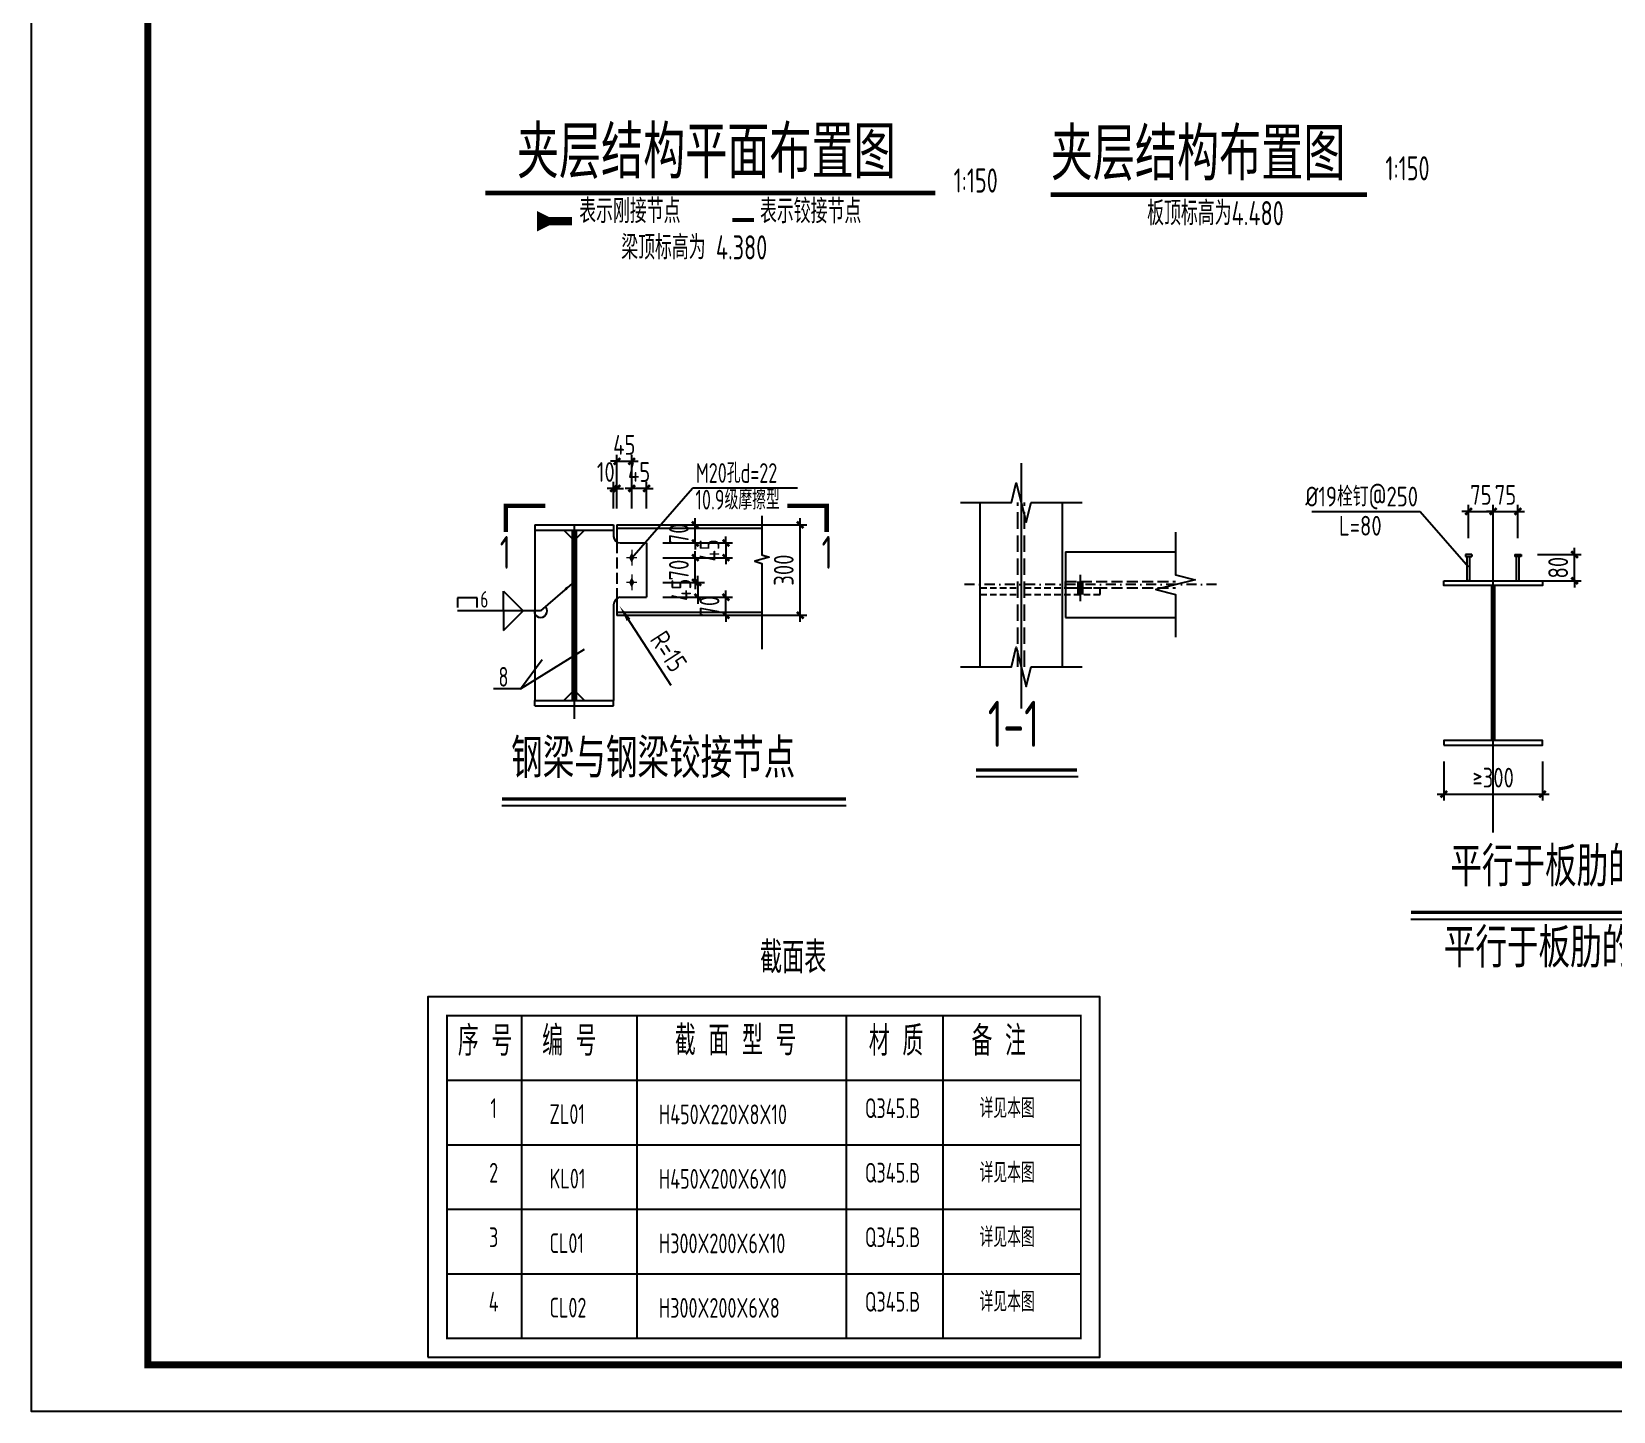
# Model space of a CAD drawing. Extents: x 177291 to 1288761, y 177638 to 322898.
# Drawn here: x 595032 to 631103, y 177960 to 209427 of the extents above; entities that cross this region are included whole.
import ezdxf
from ezdxf.enums import TextEntityAlignment as Align

# ---------------------------------------------------------------- set-up
doc = ezdxf.new("R2010")
doc.units = 0
doc.header["$LTSCALE"] = 1000
for name, pattern in [('04-7#8#_t3 - 副本$0$04-7#8#_t3$0$3#_t3$0$PROJ-SPC-SV-EP-002-PL-FP1-R02_1$0$DGN Style 4', [0.015335, 0.007667, -0.003834, 0, -0.003834]), ('DASH', [0.35, 0.25, -0.1]), ('DASHED', [0.75, 0.5, -0.25])]:
    doc.linetypes.add(name, pattern=pattern)
for name, color, linetype in [('AXIS', 3, 'Continuous'), ('BOLT', 251, 'Continuous'), ('DIM_SYMB', 3, 'Continuous'), ('Gjlx', 3, 'Continuous'), ('GL', 150, 'Continuous'), ('GZ', 50, 'Continuous'), ('Jjlx', 2, 'Continuous'), ('LK 轮廓', 3, 'Continuous'), ('NUM', 7, 'Continuous'), ('PUB_DIM', 3, 'Continuous'), ('PUB_TEXT', 7, 'Continuous'), ('PUB_TITLE', 4, 'Continuous'), ('PZ', 202, 'Continuous'), ('Steelx', 6, 'DASHED'), ('STPM_RBEAM_SIG', 2, 'Continuous'), ('STPM_SBEAM_THICK', 2, 'Continuous'), ('STXT_HF', 7, 'Continuous'), ('STXT_HF_TEXT', 7, 'Continuous'), ('TEXT', 7, 'Continuous'), ('THIN', 7, 'Continuous'), ('YCX', 90, 'Continuous'), ('梁构件', 4, 'Continuous')]:
    doc.layers.add(name, color=color, linetype=linetype)
doc.layers.add('螺栓', color=15, linetype='Continuous', lineweight=18)
doc.styles.get("Standard").update_dxf_attribs({"font": 'gbenor.shx', "bigfont": 'gbcbig.shx'})
doc.styles.add('TSSD_Dimension', font='Tssdeng.shx', dxfattribs={"width": 0.8, "bigfont": 'hztxt.shx'})
doc.styles.add('TSSD_Label', font='tssdeng.shx', dxfattribs={"width": 0.7, "bigfont": 'hztxt.shx'})
doc.styles.add('TSSD_Norm', font='tssdeng.shx', dxfattribs={"bigfont": 'hztxt.shx'})
doc.styles.add('XD2008', font='tssdeng.shx', dxfattribs={"width": 0.7, "bigfont": 'hztxt.shx'})
doc.styles.add('标准字体', font='tssdeng.shx', dxfattribs={"width": 0.7, "bigfont": 'tssdchn.shx'})
doc.dimstyles.new('TSAN_20_150', dxfattribs={"dimtxt": 450, "dimasz": 150, "dimexe": 150, "dimexo": 375, "dimgap": 150, "dimtad": 2, "dimlfac": 0.133333, "dimzin": 0, "dimdsep": 46, "dimtxsty": 'TSSD_Dimension', "dimblk": 'CLOSEDBLANK', "dimblk1": 'CLOSEDBLANK', "dimblk2": 'CLOSEDBLANK', "dimcen": 0, "dimdle": 150, "dimclrt": 7, "dimadec": 0, "dimazin": 0, "dimtfac": 1, "dimtdec": 0, "dimtix": 1, "dimtmove": 2, "dimatfit": 3, "dimldrblk": 'CLOSEDBLANK', "dimfxl": 1, "dimtolj": 1, "dimtzin": 0, "dimarcsym": 0})
doc.dimstyles.new('TSSD_20_150', dxfattribs={"dimtxt": 450, "dimasz": 150, "dimexe": 150, "dimexo": 375, "dimgap": 150, "dimtad": 1, "dimdec": 0, "dimlfac": 0.133333, "dimzin": 0, "dimdsep": 46, "dimtxsty": 'TSSD_Dimension', "dimblk": 'ARCHTICK', "dimcen": 0, "dimdle": 150, "dimclrt": 7, "dimadec": 0, "dimazin": 0, "dimtfac": 1, "dimtdec": 0, "dimtix": 1, "dimtmove": 2, "dimatfit": 3, "dimfxl": 1, "dimtolj": 1, "dimtzin": 0, "dimarcsym": 0})
doc.dimstyles.new('TSSD_LEADER_STYLE_200.0', dxfattribs={"dimtxt": 0.18, "dimasz": 200, "dimexe": 0.18, "dimexo": 0.0625, "dimgap": 0.09, "dimtad": 0, "dimtih": 1, "dimtoh": 1, "dimdec": 4, "dimzin": 0, "dimdsep": 46, "dimtxsty": 'Standard', "dimcen": 0.09, "dimadec": 0, "dimazin": 0, "dimtfac": 1, "dimtdec": 4, "dimtofl": 0, "dimtmove": 0, "dimatfit": 3, "dimfxl": 1, "dimtolj": 1, "dimtzin": 0, "dimarcsym": 0})

# ---------------------------------------------------------------- blocks, each defined once
blk = doc.blocks.new('_ArchTick')
at = {"color": 0, "linetype": 'ByBlock', "const_width": 0.4}
blk.add_lwpolyline([(-0.5, -0.5), (0.5, 0.5)], dxfattribs=at)
blk = doc.blocks.new('*D157')
at = {"layer": 'AXIS', "color": 0, "lineweight": -2, "transparency": 16777216}
for p, q in [((627237, 192778), (627237, 191888)), ((629487, 192778), (629487, 191888)), ((627087, 192038), (629637, 192038))]:
    blk.add_line(p, q, dxfattribs=at)
at = {"layer": 'Defpoints', "color": 0, "transparency": 16777216}
for p in [(627237, 193153), (629487, 193153), (629487, 192038)]:
    blk.add_point(p, dxfattribs=at)
at = {"layer": 'AXIS', "color": 0, "lineweight": -2, "transparency": 16777216, "xscale": 150, "yscale": 150, "zscale": 150, "rotation": 180}
blk.add_blockref('_ArchTick', (627237, 192038), dxfattribs=at)
at = {"layer": 'AXIS', "color": 0, "lineweight": -2, "transparency": 16777216, "xscale": 150, "yscale": 150, "zscale": 150}
blk.add_blockref('_ArchTick', (629487, 192038), dxfattribs=at)
at = {"layer": 'AXIS', "color": 7, "transparency": 16777216, "insert": (628362, 192413), "char_height": 450, "attachment_point": 5, "style": 'TSSD_Dimension'}
blk.add_mtext('\\A1;≥300', dxfattribs=at)
blk = doc.blocks.new('*D158')
at = {"layer": 'AXIS', "color": 0, "lineweight": -2, "transparency": 16777216}
for p, q in [((627800, 198486), (627650, 198486)), ((627800, 197876), (627800, 198636)), ((627800, 198486), (628362, 198486)), ((628362, 197876), (628362, 198636)), ((628362, 198486), (628512, 198486))]:
    blk.add_line(p, q, dxfattribs=at)
at = {"layer": 'Defpoints', "color": 0, "transparency": 16777216}
for p in [(628362, 198486), (627800, 197501), (628362, 197501)]:
    blk.add_point(p, dxfattribs=at)
at = {"layer": 'AXIS', "color": 0, "lineweight": -2, "transparency": 16777216, "xscale": 150, "yscale": 150, "zscale": 150}
blk.add_blockref('_ArchTick', (627800, 198486), dxfattribs=at)
at = {"layer": 'AXIS', "color": 0, "lineweight": -2, "transparency": 16777216, "xscale": 150, "yscale": 150, "zscale": 150, "rotation": 180}
blk.add_blockref('_ArchTick', (628362, 198486), dxfattribs=at)
at = {"layer": 'AXIS', "color": 7, "transparency": 16777216, "insert": (628081, 198861), "char_height": 450, "attachment_point": 5, "style": 'TSSD_Dimension'}
blk.add_mtext('\\A1;75', dxfattribs=at)
blk = doc.blocks.new('*D159')
at = {"layer": 'AXIS', "color": 0, "lineweight": -2, "transparency": 16777216}
for p, q in [((628362, 198486), (628212, 198486)), ((628362, 197876), (628362, 198636)), ((628362, 198486), (628925, 198486)), ((628925, 197876), (628925, 198636)), ((628925, 198486), (629075, 198486))]:
    blk.add_line(p, q, dxfattribs=at)
at = {"layer": 'Defpoints', "color": 0, "transparency": 16777216}
for p in [(628925, 198486), (628362, 197501), (628925, 197501)]:
    blk.add_point(p, dxfattribs=at)
at = {"layer": 'AXIS', "color": 0, "lineweight": -2, "transparency": 16777216, "xscale": 150, "yscale": 150, "zscale": 150}
blk.add_blockref('_ArchTick', (628362, 198486), dxfattribs=at)
at = {"layer": 'AXIS', "color": 0, "lineweight": -2, "transparency": 16777216, "xscale": 150, "yscale": 150, "zscale": 150, "rotation": 180}
blk.add_blockref('_ArchTick', (628925, 198486), dxfattribs=at)
at = {"layer": 'AXIS', "color": 7, "transparency": 16777216, "insert": (628643, 198861), "char_height": 450, "attachment_point": 5, "style": 'TSSD_Dimension'}
blk.add_mtext('\\A1;75', dxfattribs=at)
blk = doc.blocks.new('*D161')
at = {"layer": 'AXIS', "color": 0, "lineweight": -2, "transparency": 16777216}
for p, q in [((629372, 197501), (630369, 197501)), ((630219, 197501), (630219, 197651)), ((630219, 196903), (630219, 197501)), ((629327, 196903), (630369, 196903)), ((630219, 196903), (630219, 196753))]:
    blk.add_line(p, q, dxfattribs=at)
at = {"layer": 'Defpoints', "color": 0, "transparency": 16777216}
for p in [(628997, 197501), (630219, 197501), (628952, 196903)]:
    blk.add_point(p, dxfattribs=at)
at = {"layer": 'AXIS', "color": 0, "lineweight": -2, "transparency": 16777216, "xscale": 150, "yscale": 150, "zscale": 150}
for p, rotation in [((630219, 197501), 270), ((630219, 196903), 90)]:
    blk.add_blockref('_ArchTick', p, dxfattribs=dict(at, rotation=rotation))
at = {"layer": 'AXIS', "color": 7, "transparency": 16777216, "insert": (629844, 197202), "char_height": 450, "attachment_point": 5, "rotation": 90, "style": 'TSSD_Dimension'}
blk.add_mtext('\\A1;80', dxfattribs=at)
blk = doc.blocks.new('_ClosedBlank')
at = {"color": 0}
blk.add_lwpolyline([(0, 0, 0, 0.658, 0), (-2.5, 0, 0.658, 0.658, 0)], format="xyseb", dxfattribs=at)
blk = doc.blocks.new('*D25')
at = {"layer": 'AXIS', "color": 0, "lineweight": -2, "transparency": 16777216}
blk.add_line((609618, 194514), (608521, 196201), dxfattribs=at)
at = {"layer": 'Defpoints', "color": 0, "transparency": 16777216}
for p in [(608347, 196470), (608440, 196327)]:
    blk.add_point(p, dxfattribs=at)
at = {"layer": 'AXIS', "color": 0, "lineweight": -2, "transparency": 16777216, "xscale": 150, "yscale": 150, "zscale": 150, "rotation": 123.0198582544621}
blk.add_blockref('_ClosedBlank', (608440, 196327), dxfattribs=at)
at = {"layer": 'AXIS', "color": 7, "transparency": 16777216, "insert": (609560, 195291), "char_height": 450, "attachment_point": 5, "rotation": 303.0199, "style": 'TSSD_Dimension'}
blk.add_mtext('\\A1;R=15', dxfattribs=at)
blk = doc.blocks.new('高强螺栓')
at = {"layer": '螺栓'}
for p, q in [((16, 0), (-16, 0)), ((0, 24), (0, -24))]:
    blk.add_line(p, q, dxfattribs=at)
blk.add_solid([(-8, 0), (0, 16), (0, -16), (8, 0)], dxfattribs=at)
blk = doc.blocks.new('*D26')
at = {"layer": 'AXIS', "color": 0, "lineweight": -2, "transparency": 16777216}
for p, q in [((610223, 196865), (610223, 197015)), ((609430, 196865), (610373, 196865)), ((610223, 196865), (610223, 196528)), ((609430, 196528), (610373, 196528)), ((610223, 196528), (610223, 196378))]:
    blk.add_line(p, q, dxfattribs=at)
at = {"layer": 'Defpoints', "color": 0, "transparency": 16777216}
for p in [(609055, 196865), (609055, 196528), (610223, 196528)]:
    blk.add_point(p, dxfattribs=at)
at = {"layer": 'AXIS', "color": 0, "lineweight": -2, "transparency": 16777216, "xscale": 150, "yscale": 150, "zscale": 150}
for p, rotation in [((610223, 196865), 270), ((610223, 196528), 90)]:
    blk.add_blockref('_ArchTick', p, dxfattribs=dict(at, rotation=rotation))
at = {"layer": 'AXIS', "color": 7, "transparency": 16777216, "insert": (609848, 196696), "char_height": 450, "attachment_point": 5, "rotation": 90, "style": 'TSSD_Dimension'}
blk.add_mtext('\\A1;45', dxfattribs=at)
blk = doc.blocks.new('*D27')
at = {"layer": 'AXIS', "color": 0, "lineweight": -2, "transparency": 16777216}
for p, q in [((608717, 198553), (608717, 199159)), ((609055, 198553), (609055, 199159)), ((608717, 199009), (608567, 199009)), ((609055, 199009), (608717, 199009)), ((609055, 199009), (609205, 199009))]:
    blk.add_line(p, q, dxfattribs=at)
at = {"layer": 'Defpoints', "color": 0, "transparency": 16777216}
for p in [(608717, 199009), (608717, 198178), (609055, 198178)]:
    blk.add_point(p, dxfattribs=at)
at = {"layer": 'AXIS', "color": 0, "lineweight": -2, "transparency": 16777216, "xscale": 150, "yscale": 150, "zscale": 150}
blk.add_blockref('_ArchTick', (608717, 199009), dxfattribs=at)
at = {"layer": 'AXIS', "color": 0, "lineweight": -2, "transparency": 16777216, "xscale": 150, "yscale": 150, "zscale": 150, "rotation": 180}
blk.add_blockref('_ArchTick', (609055, 199009), dxfattribs=at)
at = {"layer": 'AXIS', "color": 7, "transparency": 16777216, "insert": (608886, 199384), "char_height": 450, "attachment_point": 5, "style": 'TSSD_Dimension'}
blk.add_mtext('\\A1;45', dxfattribs=at)
blk = doc.blocks.new('*D28')
at = {"layer": 'AXIS', "color": 0, "lineweight": -2, "transparency": 16777216}
for p, q in [((610866, 196528), (610866, 196678)), ((609430, 196528), (611016, 196528)), ((610866, 196115), (610866, 196528)), ((610592, 196115), (611016, 196115)), ((610866, 196115), (610866, 195965))]:
    blk.add_line(p, q, dxfattribs=at)
at = {"layer": 'Defpoints', "color": 0, "transparency": 16777216}
for p in [(609055, 196528), (610866, 196528), (610217, 196115)]:
    blk.add_point(p, dxfattribs=at)
at = {"layer": 'AXIS', "color": 0, "lineweight": -2, "transparency": 16777216, "xscale": 150, "yscale": 150, "zscale": 150}
for p, rotation in [((610866, 196528), 270), ((610866, 196115), 90)]:
    blk.add_blockref('_ArchTick', p, dxfattribs=dict(at, rotation=rotation))
at = {"layer": 'AXIS', "color": 7, "transparency": 16777216, "insert": (610491, 196321), "char_height": 450, "attachment_point": 5, "rotation": 90, "style": 'TSSD_Dimension'}
blk.add_mtext('\\A1;70', dxfattribs=at)
blk = doc.blocks.new('*D29')
at = {"layer": 'AXIS', "color": 0, "lineweight": -2, "transparency": 16777216}
for p, q in [((609428, 198178), (610317, 198178)), ((610167, 198178), (610167, 198328)), ((610167, 197765), (610167, 198178)), ((609430, 197765), (610317, 197765)), ((610167, 197765), (610167, 197615))]:
    blk.add_line(p, q, dxfattribs=at)
at = {"layer": 'Defpoints', "color": 0, "transparency": 16777216}
for p in [(609053, 198178), (610167, 198178), (609055, 197765)]:
    blk.add_point(p, dxfattribs=at)
at = {"layer": 'AXIS', "color": 0, "lineweight": -2, "transparency": 16777216, "xscale": 150, "yscale": 150, "zscale": 150}
for p, rotation in [((610167, 198178), 270), ((610167, 197765), 90)]:
    blk.add_blockref('_ArchTick', p, dxfattribs=dict(at, rotation=rotation))
at = {"layer": 'AXIS', "color": 7, "transparency": 16777216, "insert": (609792, 197971), "char_height": 450, "attachment_point": 5, "rotation": 90, "style": 'TSSD_Dimension'}
blk.add_mtext('\\A1;70', dxfattribs=at)
blk = doc.blocks.new('*D30')
at = {"layer": 'AXIS', "color": 0, "lineweight": -2, "transparency": 16777216}
for p, q in [((610592, 198178), (612709, 198178)), ((612559, 195965), (612559, 198328)), ((610592, 196115), (612709, 196115))]:
    blk.add_line(p, q, dxfattribs=at)
at = {"layer": 'Defpoints', "color": 0, "transparency": 16777216}
for p in [(610217, 198178), (612559, 198178), (610217, 196115)]:
    blk.add_point(p, dxfattribs=at)
at = {"layer": 'AXIS', "color": 0, "lineweight": -2, "transparency": 16777216, "xscale": 150, "yscale": 150, "zscale": 150}
for p, rotation in [((612559, 198178), 90), ((612559, 196115), 270)]:
    blk.add_blockref('_ArchTick', p, dxfattribs=dict(at, rotation=rotation))
at = {"layer": 'AXIS', "color": 7, "transparency": 16777216, "insert": (612184, 197146), "char_height": 450, "attachment_point": 5, "rotation": 90, "style": 'TSSD_Dimension'}
blk.add_mtext('\\A1;300', dxfattribs=at)
blk = doc.blocks.new('*D31')
at = {"layer": 'AXIS', "color": 0, "lineweight": -2, "transparency": 16777216}
for p, q in [((608305, 198553), (608305, 199159)), ((608380, 198553), (608380, 199159)), ((608305, 199009), (608155, 199009)), ((608380, 199009), (608305, 199009)), ((608380, 199009), (608530, 199009))]:
    blk.add_line(p, q, dxfattribs=at)
at = {"layer": 'Defpoints', "color": 0, "transparency": 16777216}
for p in [(608305, 199009), (608305, 198178), (608380, 198178)]:
    blk.add_point(p, dxfattribs=at)
at = {"layer": 'AXIS', "color": 0, "lineweight": -2, "transparency": 16777216, "xscale": 150, "yscale": 150, "zscale": 150}
blk.add_blockref('_ArchTick', (608305, 199009), dxfattribs=at)
at = {"layer": 'AXIS', "color": 0, "lineweight": -2, "transparency": 16777216, "xscale": 150, "yscale": 150, "zscale": 150, "rotation": 180}
blk.add_blockref('_ArchTick', (608380, 199009), dxfattribs=at)
at = {"layer": 'AXIS', "color": 7, "transparency": 16777216, "insert": (608126, 199384), "char_height": 450, "attachment_point": 5, "style": 'TSSD_Dimension'}
blk.add_mtext('\\A1;10', dxfattribs=at)
blk = doc.blocks.new('*D32')
at = {"layer": 'AXIS', "color": 0, "lineweight": -2, "transparency": 16777216}
for p, q in [((608380, 199627), (608230, 199627)), ((608380, 198553), (608380, 199777)), ((608380, 199627), (608717, 199627)), ((608717, 198553), (608717, 199777)), ((608717, 199627), (608867, 199627))]:
    blk.add_line(p, q, dxfattribs=at)
at = {"layer": 'Defpoints', "color": 0, "transparency": 16777216}
for p in [(608717, 199627), (608380, 198178), (608717, 198178)]:
    blk.add_point(p, dxfattribs=at)
at = {"layer": 'AXIS', "color": 0, "lineweight": -2, "transparency": 16777216, "xscale": 150, "yscale": 150, "zscale": 150}
blk.add_blockref('_ArchTick', (608380, 199627), dxfattribs=at)
at = {"layer": 'AXIS', "color": 0, "lineweight": -2, "transparency": 16777216, "xscale": 150, "yscale": 150, "zscale": 150, "rotation": 180}
blk.add_blockref('_ArchTick', (608717, 199627), dxfattribs=at)
at = {"layer": 'AXIS', "color": 7, "transparency": 16777216, "insert": (608548, 200002), "char_height": 450, "attachment_point": 5, "style": 'TSSD_Dimension'}
blk.add_mtext('\\A1;45', dxfattribs=at)
blk = doc.blocks.new('*D33')
at = {"layer": 'AXIS', "color": 0, "lineweight": -2, "transparency": 16777216}
for p, q in [((609430, 197765), (611016, 197765)), ((610866, 197765), (610866, 197915)), ((610866, 197765), (610866, 197428)), ((609430, 197428), (611016, 197428)), ((610866, 197428), (610866, 197278))]:
    blk.add_line(p, q, dxfattribs=at)
at = {"layer": 'Defpoints', "color": 0, "transparency": 16777216}
for p in [(609055, 197765), (609055, 197428), (610866, 197428)]:
    blk.add_point(p, dxfattribs=at)
at = {"layer": 'AXIS', "color": 0, "lineweight": -2, "transparency": 16777216, "xscale": 150, "yscale": 150, "zscale": 150}
for p, rotation in [((610866, 197765), 270), ((610866, 197428), 90)]:
    blk.add_blockref('_ArchTick', p, dxfattribs=dict(at, rotation=rotation))
at = {"layer": 'AXIS', "color": 7, "transparency": 16777216, "insert": (610491, 197596), "char_height": 450, "attachment_point": 5, "rotation": 90, "style": 'TSSD_Dimension'}
blk.add_mtext('\\A1;45', dxfattribs=at)
blk = doc.blocks.new('_WELD004')
at = {"color": 0, "linetype": 'ByBlock'}
for p, q in [((0, 1), (1, 0)), ((0, 0), (0, 1))]:
    blk.add_line(p, q, dxfattribs=at)
blk = doc.blocks.new('_WELD0013')
at = {"color": 0, "linetype": 'ByBlock'}
for p, q in [((0.5, 1), (0, 1)), ((0.5, 0), (0.5, 1)), ((0, 0), (0.5, 0))]:
    blk.add_line(p, q, dxfattribs=at)
blk = doc.blocks.new('*D34')
at = {"layer": 'AXIS', "color": 0, "lineweight": -2, "transparency": 16777216}
for p, q in [((609430, 197428), (610317, 197428)), ((610167, 197428), (610167, 197578)), ((610167, 196865), (610167, 197428)), ((609430, 196865), (610317, 196865)), ((610167, 196865), (610167, 196715))]:
    blk.add_line(p, q, dxfattribs=at)
at = {"layer": 'Defpoints', "color": 0, "transparency": 16777216}
for p in [(609055, 197428), (610167, 197428), (609055, 196865)]:
    blk.add_point(p, dxfattribs=at)
at = {"layer": 'AXIS', "color": 0, "lineweight": -2, "transparency": 16777216, "xscale": 150, "yscale": 150, "zscale": 150}
for p, rotation in [((610167, 197428), 270), ((610167, 196865), 90)]:
    blk.add_blockref('_ArchTick', p, dxfattribs=dict(at, rotation=rotation))
at = {"layer": 'AXIS', "color": 7, "transparency": 16777216, "insert": (609792, 197146), "char_height": 450, "attachment_point": 5, "rotation": 90, "style": 'TSSD_Dimension'}
blk.add_mtext('\\A1;70', dxfattribs=at)

msp = doc.modelspace()

# ---------------------------------------------------------------- linework, layer by layer
at = {"layer": 'AXIS'}
for p, q in [((617600.38, 199583.57), (617600.38, 193992.07)), ((607404.75, 198177.63), (607404.75, 193752.63)), ((628362.19, 191161.6), (628362.19, 197882.34)), ((618949.55, 196439.13), (618949.55, 197039.13))]:
    msp.add_line(p, q, dxfattribs=at)
at = {"layer": 'BOLT', "const_width": 150}
msp.add_lwpolyline([(618949.55, 196889.13), (618949.55, 196589.13)], dxfattribs=at)
at = {"layer": 'DIM_SYMB', "const_width": 105}
for points in [[(605378.75, 205747.86), (615637.74, 205747.86)], [(618272.61, 205705.56), (625484.76, 205705.56)]]:
    msp.add_lwpolyline(points, dxfattribs=at)
at = {"layer": 'Gjlx', "const_width": 187.5}
msp.add_lwpolyline([(606557.63, 205102.67), (607354.34, 205102.67)], dxfattribs=at)
at = {"layer": 'GL'}
for p, q in [((606504.75, 198177.63), (606504.75, 198057.63)), ((606504.75, 198177.63), (608304.75, 198177.63)), ((606504.75, 198057.63), (608304.75, 198057.63)), ((607359.75, 198057.63), (607359.75, 194172.63)), ((607449.75, 198057.63), (607449.75, 194172.63)), ((608304.75, 198177.63), (608304.75, 198057.63)), ((608379.75, 198177.63), (611686.67, 198177.63)), ((608379.75, 198177.63), (608379.75, 197785.23)), ((608379.75, 198102.63), (611686.67, 198102.63)), ((618608.11, 197564.13), (618608.11, 196064.13)), ((618608.11, 197564.13), (621118.35, 197564.13)), ((608379.75, 196499.58), (608379.75, 196111.38)), ((608379.75, 196190.13), (611686.67, 196190.13)), ((608379.75, 196115.13), (611686.67, 196115.13)), ((618608.11, 196064.13), (621118.35, 196064.13)), ((606504.75, 194052.63), (606504.75, 194172.63)), ((606504.75, 194172.63), (608304.75, 194172.63)), ((608304.75, 194052.63), (608304.75, 194172.63)), ((606504.75, 194052.63), (608304.75, 194052.63))]:
    msp.add_line(p, q, dxfattribs=at)
at = {"layer": 'GL', "linetype": 'DASH'}
for p, q in [((608379.75, 197785.23), (608379.75, 196499.58)), ((618608.11, 196739.13), (618608.11, 196889.13)), ((618608.11, 196889.13), (621118.35, 196889.13)), ((618608.11, 196739.13), (621118.35, 196739.13))]:
    msp.add_line(p, q, dxfattribs=at)
at = {"layer": 'GL'}
for points in [[(611686.67, 198387.63), (611686.67, 197494.08), (611851.67, 197441.58), (611521.67, 197351.58), (611686.67, 197299.08), (611686.67, 195342.63)], [(621118.35, 198014.13), (621118.35, 197039.13), (621568.35, 196926.63), (620668.35, 196701.63), (621118.35, 196589.13), (621118.35, 195614.13)]]:
    msp.add_lwpolyline(points, dxfattribs=at)
at = {"layer": 'GZ'}
for p, q in [((616662.88, 194939.13), (616662.88, 198689.13)), ((618537.88, 194939.13), (618537.88, 198689.13))]:
    msp.add_line(p, q, dxfattribs=at)
at = {"layer": 'GZ', "linetype": 'DASH', "ltscale": 1.5}
for p, q in [((617525.38, 194939.13), (617525.38, 198689.13)), ((617675.38, 194939.13), (617675.38, 198689.13))]:
    msp.add_line(p, q, dxfattribs=at)
at = {"layer": 'GZ'}
for points in [[(616212.88, 198689.13), (617375.38, 198689.13), (617487.88, 199139.13), (617712.88, 198239.13), (617825.38, 198689.13), (618987.88, 198689.13)], [(616212.88, 194939.13), (617375.38, 194939.13), (617487.88, 195389.13), (617712.88, 194489.13), (617825.38, 194939.13), (618987.88, 194939.13)]]:
    msp.add_lwpolyline(points, dxfattribs=at)
at = {"layer": 'Jjlx', "const_width": 93.75}
msp.add_lwpolyline([(611013.49, 205128.42), (611506.86, 205128.42)], dxfattribs=at)
at = {"layer": 'LK 轮廓'}
for p, q in [((606204.33, 186983.91), (606204.33, 179627.71)), ((608833.43, 186983.91), (608833.43, 179627.71)), ((613605.84, 186983.91), (613605.84, 179627.71)), ((615808.63, 186983.91), (615808.63, 179627.71)), ((604503.05, 185512.67), (618957.72, 185512.67)), ((604503.05, 185512.67), (618957.72, 185512.67)), ((604503.05, 184041.43), (618957.72, 184041.43)), ((604503.05, 184041.43), (618957.72, 184041.43)), ((604503.05, 182570.19), (618957.72, 182570.19)), ((604503.05, 181098.95), (618957.72, 181098.95)), ((604503.05, 181098.95), (618957.72, 181098.95)), ((604503.05, 179627.71), (618957.72, 179627.71)), ((604503.05, 179627.71), (618957.72, 179627.71)), ((604503.05, 179627.71), (618957.72, 179627.71)), ((604503.05, 179627.71), (618957.72, 179627.71)), ((604503.05, 179627.71), (618957.72, 179627.71))]:
    msp.add_line(p, q, dxfattribs=at)
msp.add_lwpolyline([(604071.05, 179195.71), (619389.72, 179195.71), (619389.72, 187415.91), (604071.05, 187415.91)], close=True, dxfattribs=at)
at = {"layer": 'LK 轮廓', "const_width": 43.2}
msp.add_lwpolyline([(604503.05, 179627.71), (618957.72, 179627.71), (618957.72, 186983.91), (604503.05, 186983.91)], close=True, dxfattribs=at)
at = {"layer": 'NUM', "const_width": 75}
for points in [[(616570.23, 192590.57), (618870.23, 192590.57)], [(605758.02, 191925.18), (613604.67, 191925.18)], [(626484.82, 189339.08), (637233.62, 189339.08)]]:
    msp.add_lwpolyline(points, dxfattribs=at)
at = {"layer": 'NUM'}
msp.add_lwpolyline([(626484.82, 189189.08), (637233.62, 189189.08)], dxfattribs=at)
at = {"layer": 'PUB_DIM', "const_width": 105}
for points in [[(606746.3, 198612.29), (605846.3, 198612.29), (605846.3, 198012.29)], [(612263.08, 198612.29), (613163.08, 198612.29), (613163.08, 198012.29)]]:
    msp.add_lwpolyline(points, dxfattribs=at)
at = {"layer": 'PUB_TITLE'}
msp.add_lwpolyline([(595032.32, 240960.27), (684229.69, 240960.27), (684229.69, 177959.98), (595032.32, 177959.98)], close=True, dxfattribs=at)
at = {"layer": 'PUB_TITLE', "const_width": 159.09}
msp.add_lwpolyline([(597683.85, 179020.59), (597683.85, 239899.66), (683169.08, 239899.66), (683169.08, 179020.59)], close=True, dxfattribs=at)
at = {"layer": 'PZ'}
for p, q in [((606504.75, 198057.63), (606504.75, 194172.63)), ((607172.25, 198057.63), (607359.75, 197870.13)), ((607637.25, 198057.63), (607449.75, 197870.13)), ((608304.75, 198057.63), (608304.75, 197915.13)), ((608454.75, 197765.13), (609054.75, 197765.13)), ((609054.75, 197765.13), (609054.75, 196527.63)), ((627871.79, 197500.51), (627727.6, 197500.51)), ((627727.6, 197500.51), (627727.6, 197460.21)), ((627727.6, 197460.21), (627871.79, 197460.21)), ((627772.37, 196902.98), (627772.37, 197460.21)), ((627827.02, 196902.98), (627827.02, 197460.21)), ((627871.79, 197500.51), (627871.79, 197460.21)), ((628852.6, 197500.51), (628852.6, 197460.21)), ((628852.6, 197500.51), (628996.79, 197500.51)), ((628996.79, 197460.21), (628852.6, 197460.21)), ((628897.37, 196902.98), (628897.37, 197460.21)), ((628952.02, 196902.98), (628952.02, 197460.21)), ((628996.79, 197500.51), (628996.79, 197460.21)), ((627827.02, 196902.98), (627772.37, 196902.98)), ((628897.37, 196902.98), (628952.02, 196902.98)), ((608304.75, 196361.34), (608304.75, 194172.63)), ((608454.75, 196527.63), (609054.75, 196527.63)), ((607172.25, 194172.63), (607359.75, 194360.13)), ((607637.25, 194172.63), (607449.75, 194360.13))]:
    msp.add_line(p, q, dxfattribs=at)
at = {"layer": 'PZ', "linetype": 'DASHED', "ltscale": 0.3}
for p, q in [((616662.88, 196739.13), (617525.38, 196739.13)), ((616662.88, 196589.13), (617525.38, 196589.13)), ((617675.38, 196739.13), (619400.38, 196739.13)), ((617675.38, 196589.13), (619400.38, 196589.13))]:
    msp.add_line(p, q, dxfattribs=at)
at = {"layer": 'PZ'}
for centre, radius, start, end in [((608454.75, 197915.13), 150, 180, 270), ((608475.36, 196358.24), 170.65, 96.939331, 181.042495)]:
    msp.add_arc(centre, radius, start, end, dxfattribs=at)
at = {"layer": 'Steelx'}
for p, q in [((616662.88, 196589.13), (616662.88, 196739.13)), ((617675.38, 196589.13), (617675.38, 196739.13))]:
    msp.add_line(p, q, dxfattribs=at)
at = {"layer": 'Steelx', "ltscale": 0.3}
msp.add_line((619400.38, 196589.13), (619400.38, 196739.13), dxfattribs=at)
at = {"layer": 'STPM_RBEAM_SIG'}
msp.add_lwpolyline([(606557.63, 205102.67, 468.75, 0, 0), (607026.38, 205102.67, 468.75, 0, 0)], format="xyseb", dxfattribs=at)
at = {"layer": 'STPM_SBEAM_THICK', "color": 8, "linetype": '04-7#8#_t3 - 副本$0$04-7#8#_t3$0$3#_t3$0$PROJ-SPC-SV-EP-002-PL-FP1-R02_1$0$DGN Style 4', "ltscale": 30}
msp.add_line((622056.39, 196814.13), (616287.88, 196814.13), dxfattribs=at)
at = {"layer": 'STXT_HF'}
msp.add_line((606639.24, 196216.16), (604740.48, 196216.16), dxfattribs=at)
msp.add_arc((606639.24, 196216.16), 150, 180, 37.565166, dxfattribs=at)
at = {"layer": 'TEXT', "color": 3}
for p, q in [((608717.25, 197427.63), (610104.58, 199017.62)), ((612497.69, 199017.62), (610104.58, 199017.62)), ((606183.66, 194440.93), (607643.08, 195341.55)), ((606183.66, 194440.93), (606673.9, 195109.24)), ((606183.66, 194440.93), (605565.55, 194440.93))]:
    msp.add_line(p, q, dxfattribs=at)
at = {"layer": 'THIN'}
for points in [[(616570.23, 192440.57), (618898.66, 192440.57)], [(605758.02, 191775.18), (613604.67, 191775.18)]]:
    msp.add_lwpolyline(points, dxfattribs=at)
at = {"layer": 'YCX'}
for p, q in [((626695.82, 198473.64), (624226.13, 198473.64)), ((627799.84, 197210.2), (626695.82, 198473.64))]:
    msp.add_line(p, q, dxfattribs=at)
at = {"layer": '梁构件'}
for points in [[(627237.19, 196902.98), (629487.19, 196902.98), (629487.19, 196797.98), (627237.19, 196797.98)], [(628332.19, 196797.98), (628392.19, 196797.98), (628392.19, 193257.98), (628332.19, 193257.98)], [(627237.19, 193152.98), (629487.19, 193152.98), (629487.19, 193257.98), (627237.19, 193257.98)]]:
    msp.add_lwpolyline(points, close=True, dxfattribs=at)

# ---------------------------------------------------------------- block references
at = {"layer": 'BOLT', "xscale": 7.500000000000003, "yscale": 7.500000000000003, "zscale": 7.500000000000003}
for p in [(608717.25, 197427.63), (608717.25, 196865.13)]:
    msp.add_blockref('高强螺栓', p, dxfattribs=at)
at = {"layer": 'STXT_HF', "xscale": 450.0000000000002, "yscale": 450.0000000000002, "zscale": 450.0000000000002}
msp.add_blockref('_WELD004', (605790.48, 196216.16), dxfattribs=at)
at = {"layer": 'STXT_HF', "yscale": 450.0000000000002}
for name, p, xscale, zscale, rotation in [('_WELD0013', (605190.48, 196291.16), 450.0000000000002, 450.0000000000002, 90), ('_WELD004', (605790.48, 196216.16), -450.0000000000002, 450.0000000000003, 180)]:
    msp.add_blockref(name, p, dxfattribs=dict(at, xscale=xscale, zscale=zscale, rotation=rotation))

# ---------------------------------------------------------------- texts
at = {"layer": 'NUM', "linetype": 'ByBlock', "style": 'TSSD_Norm', "width": 0.8}
for s, p in [('夹层结构平面布置图', (606097.53, 206077.48)), ('夹层结构布置图', (618272.61, 206035.18))]:
    msp.add_text(s, height=1200, dxfattribs=at).set_placement(p)
at = {"layer": 'NUM', "style": 'TSSD_Norm', "width": 0.7}
for s, height, p in [('1:150', 550, (625904.76, 206035.18)), ('1:150', 550, (616057.74, 205756.33)), ('ZL01', 450, (606841.4, 184514.26)), ('H450X220X8X10', 450, (609334.82, 184508.35)), ('KL01', 450, (606841.4, 183043.02)), ('H450X200X6X10', 450, (609334.82, 183037.11)), ('CL01', 450, (606841.4, 181571.78)), ('H300X200X6X10', 450, (609334.82, 181565.87)), ('CL02', 450, (606841.4, 180100.54)), ('H300X200X6X8', 450, (609334.82, 180094.63))]:
    msp.add_text(s, height=height, dxfattribs=at).set_placement(p)
at = {"layer": 'NUM', "style": 'TSSD_Norm'}
for s, height, width, p in [('表示刚接节点', 550, 0.7, (607520.31, 204894.84)), ('表示铰接节点', 550, 0.7, (611643.11, 204891.02)), ('板顶标高为4.480', 550, 0.7, (620471.57, 204846.38)), ('梁顶标高为 4.380', 550, 0.7, (608477.63, 204065.77)), ('钢梁与钢梁铰接节点', 900, 0.8, (605968.02, 192135.18)), ('平行于板肋的GL上栓钉布置', 900, 0.8, (627384.11, 189664.44)), ('平行于板肋的CL上栓钉布置', 900, 0.8, (627236.55, 187812.11))]:
    msp.add_text(s, height=height, dxfattribs=dict(at, width=width)).set_placement(p, align=Align.BOTTOM_LEFT)
at = {"layer": 'NUM', "style": 'TSSD_Norm', "width": 0.7}
for s, p in [('1', (605568.89, 184514.26)), ('Q345.B', (614667.89, 184514.26)), ('详见本图', (617279.03, 184514.26)), ('2', (605568.89, 183043.02)), ('Q345.B', (614667.89, 183043.02)), ('详见本图', (617279.03, 183043.02)), ('3', (605568.89, 181571.78)), ('Q345.B', (614667.89, 181571.78)), ('详见本图', (617279.03, 181571.78)), ('详见本图', (617279.03, 180100.54)), ('4', (605568.89, 180100.54)), ('Q345.B', (614667.89, 180100.54))]:
    msp.add_text(s, height=450, dxfattribs=at).set_placement(p, align=Align.BOTTOM_CENTER)
at = {"layer": 'PUB_TEXT', "style": 'XD2008', "width": 0.7}
for p in [(605834.62, 197549.27), (613174.77, 197549.27)]:
    msp.add_text('1', height=750, dxfattribs=at).set_placement(p, align=Align.MIDDLE_CENTER)
at = {"layer": 'STXT_HF_TEXT', "style": 'TSSD_Label', "width": 0.7}
msp.add_text('6', height=375, dxfattribs=at).set_placement((605265.48, 196291.16))
at = {"layer": 'TEXT'}
for s, style, width, p in [('M20孔d=22 ', 'TSSD_Norm', 0.7, (610180.91, 199135.95)), ('%%C19栓钉@250', 'TSSD_Norm', 0.8, (624079.01, 198598.52)), ('10.9级摩擦型 ', 'TSSD_Norm', 0.7, (610168.1, 198527.89)), ('L=80', 'TSSD_Norm', 0.8, (624844.24, 197933.45)), ('8', '标准字体', 0.7, (605677.96, 194487.65))]:
    msp.add_text(s, height=450, dxfattribs=dict(at, style=style, width=width)).set_placement(p)
at = {"layer": 'TEXT', "style": 'TSSD_Label', "width": 0.7}
msp.add_text('1-1', height=1050, dxfattribs=at).set_placement((616837.66, 192800.57), align=Align.BOTTOM_LEFT)
at = {"layer": 'TEXT', "style": 'TSSD_Norm', "width": 0.7}
for s, height, p in [('截面表', 720, (612398.69, 187735.41)), ('序 号', 680, (605372.7, 185865.8)), ('编 号', 680, (607294.4, 185865.8)), ('截 面 型 号', 680, (611087.39, 185876.61)), ('材 质', 680, (614744.99, 185865.8)), ('备 注', 680, (617086.52, 185865.8))]:
    msp.add_text(s, height=height, dxfattribs=at).set_placement(p, align=Align.BOTTOM_CENTER)

# ---------------------------------------------------------------- dimensions: what is measured, and where the dimension line sits
at = {"layer": 'AXIS'}
for base, p1, p2, picture, middle in [((608717.25, 199626.59), (608379.75, 198177.63), (608717.25, 198177.63), '*D32', (608548.5, 200001.59)), ((628362.19, 198485.85), (627799.69, 197500.51), (628362.19, 197500.51), '*D158', (628080.94, 198860.85)), ((628924.69, 198485.85), (628362.19, 197500.51), (628924.69, 197500.51), '*D159', (628643.44, 198860.85))]:
    dim = msp.add_linear_dim(base=base, p1=p1, p2=p2, dimstyle='TSSD_20_150', dxfattribs=at)
    dim.commit()
    dim.dimension.update_dxf_attribs({"geometry": picture, "text_midpoint": middle})
dim = msp.add_linear_dim(base=(608304.75, 199009.2), p1=(608379.75, 198177.63), p2=(608304.75, 198177.63), dimstyle='TSSD_20_150', dxfattribs=at)
dim.commit()
dim.dimension.update_dxf_attribs({"geometry": '*D31', "text_midpoint": (608125.83, 199384.2), "dimtype": 160})
for base, p1, p2, angle, picture, middle in [((608717.25, 199009.2), (609054.75, 198177.63), (608717.25, 198177.63), 180, '*D27', (608886, 199384.2)), ((610866.05, 197427.63), (609054.75, 197765.13), (609054.75, 197427.63), 270, '*D33', (610491.05, 197596.38)), ((630218.53, 197500.51), (628952.02, 196902.98), (628996.79, 197500.51), 90, '*D161', (629843.53, 197201.75)), ((610222.9, 196527.63), (609054.75, 196865.13), (609054.75, 196527.63), 270, '*D26', (609847.9, 196696.38))]:
    dim = msp.add_linear_dim(base=base, p1=p1, p2=p2, angle=angle, dimstyle='TSSD_20_150', dxfattribs=at)
    dim.commit()
    dim.dimension.update_dxf_attribs({"geometry": picture, "text_midpoint": middle})
for base, p1, p2, text, picture, middle in [((610166.95, 198177.63), (609054.75, 197765.13), (609052.52, 198177.63), '70', '*D29', (609791.95, 197971.38)), ((612558.85, 198177.63), (610217.25, 196115.13), (610217.25, 198177.63), '300', '*D30', (612183.85, 197146.38)), ((610166.95, 197427.63), (609054.75, 196865.13), (609054.75, 197427.63), '70', '*D34', (609791.95, 197146.38)), ((610866.05, 196527.63), (610217.25, 196115.13), (609054.75, 196527.63), '70', '*D28', (610491.05, 196321.38))]:
    dim = msp.add_linear_dim(base=base, p1=p1, p2=p2, angle=90, text=text, dimstyle='TSSD_20_150', dxfattribs=at)
    dim.commit()
    dim.dimension.update_dxf_attribs({"geometry": picture, "text_midpoint": middle})
dim = msp.add_radius_dim(center=(608346.59, 196470.21), mpoint=(608439.58, 196327.13), text='R=15', dimstyle='TSAN_20_150', override={"dimdec": 0, "dimtix": 0, "dimtofl": 0, "dimtmove": 1}, dxfattribs=at)
dim.commit()
dim.dimension.update_dxf_attribs({"geometry": '*D25', "text_midpoint": (609245.68, 195086.79), "dimtype": 164})
dim = msp.add_linear_dim(base=(629487.19, 192037.73), p1=(627237.19, 193152.98), p2=(629487.19, 193152.98), text='≥300', dimstyle='TSSD_20_150', dxfattribs=at)
dim.commit()
dim.dimension.update_dxf_attribs({"geometry": '*D157', "text_midpoint": (628362.19, 192412.73)})

# ---------------------------------------------------------------- leaders
at = {"layer": 'STXT_HF'}
msp.add_leader([(607359.75, 196842.11), (606639.24, 196216.16)], dimstyle='TSSD_LEADER_STYLE_200.0', dxfattribs=at)

doc.saveas('drawing.dxf')
